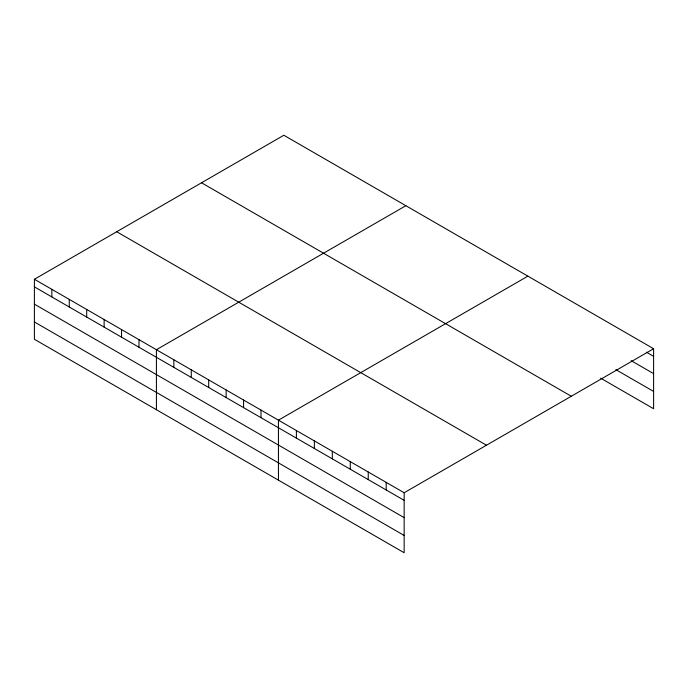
<?xml version="1.0" encoding="UTF-8"?>
<svg xmlns="http://www.w3.org/2000/svg" width="688" height="688" viewBox="0 0 688 688"><rect width="100%" height="100%" fill="white"/><g stroke="black" fill="none" stroke-linecap="round" stroke-linejoin="round"><path stroke-width="1.03" d="M404.157 517.634L404.157 492.746L34.4 279.268L34.4 339.27L404.157 552.748L404.157 517.634L34.4 304.156M34.4 279.268L283.843 135.252L653.6 348.73L653.6 408.732L600.615 378.142M405.86 205.703L156.417 349.71L156.417 409.721M527.885 276.146L278.442 420.162L278.442 480.164M404.157 492.746L653.6 348.73M646.419 352.179L653.6 356.324M631.154 360.658L653.6 373.618M615.88 369.662L653.6 391.438M201.524 182.776L571.281 396.254M116.719 231.744L486.476 445.222M34.4 286.862L404.157 500.339M34.4 321.975L404.157 535.453M386.2 482.374L386.2 489.968M368.243 472.002L368.243 479.596M350.278 461.639L350.278 469.233M332.321 451.268L332.321 458.862M314.364 440.896L314.364 448.49M296.399 430.533L296.399 438.127M261.01 410.1L261.01 417.693M243.578 400.029L243.578 407.623M226.146 389.967L226.146 397.561M208.713 379.905L208.713 387.499M191.281 369.843L191.281 377.437M173.849 359.781L173.849 367.366M138.993 339.648L138.993 347.242M121.561 329.586L121.561 337.18M104.129 319.524L104.129 327.118M86.697 309.454L86.697 317.048M69.264 299.392L69.264 306.986M51.832 289.33L51.832 296.924"/></g></svg>
